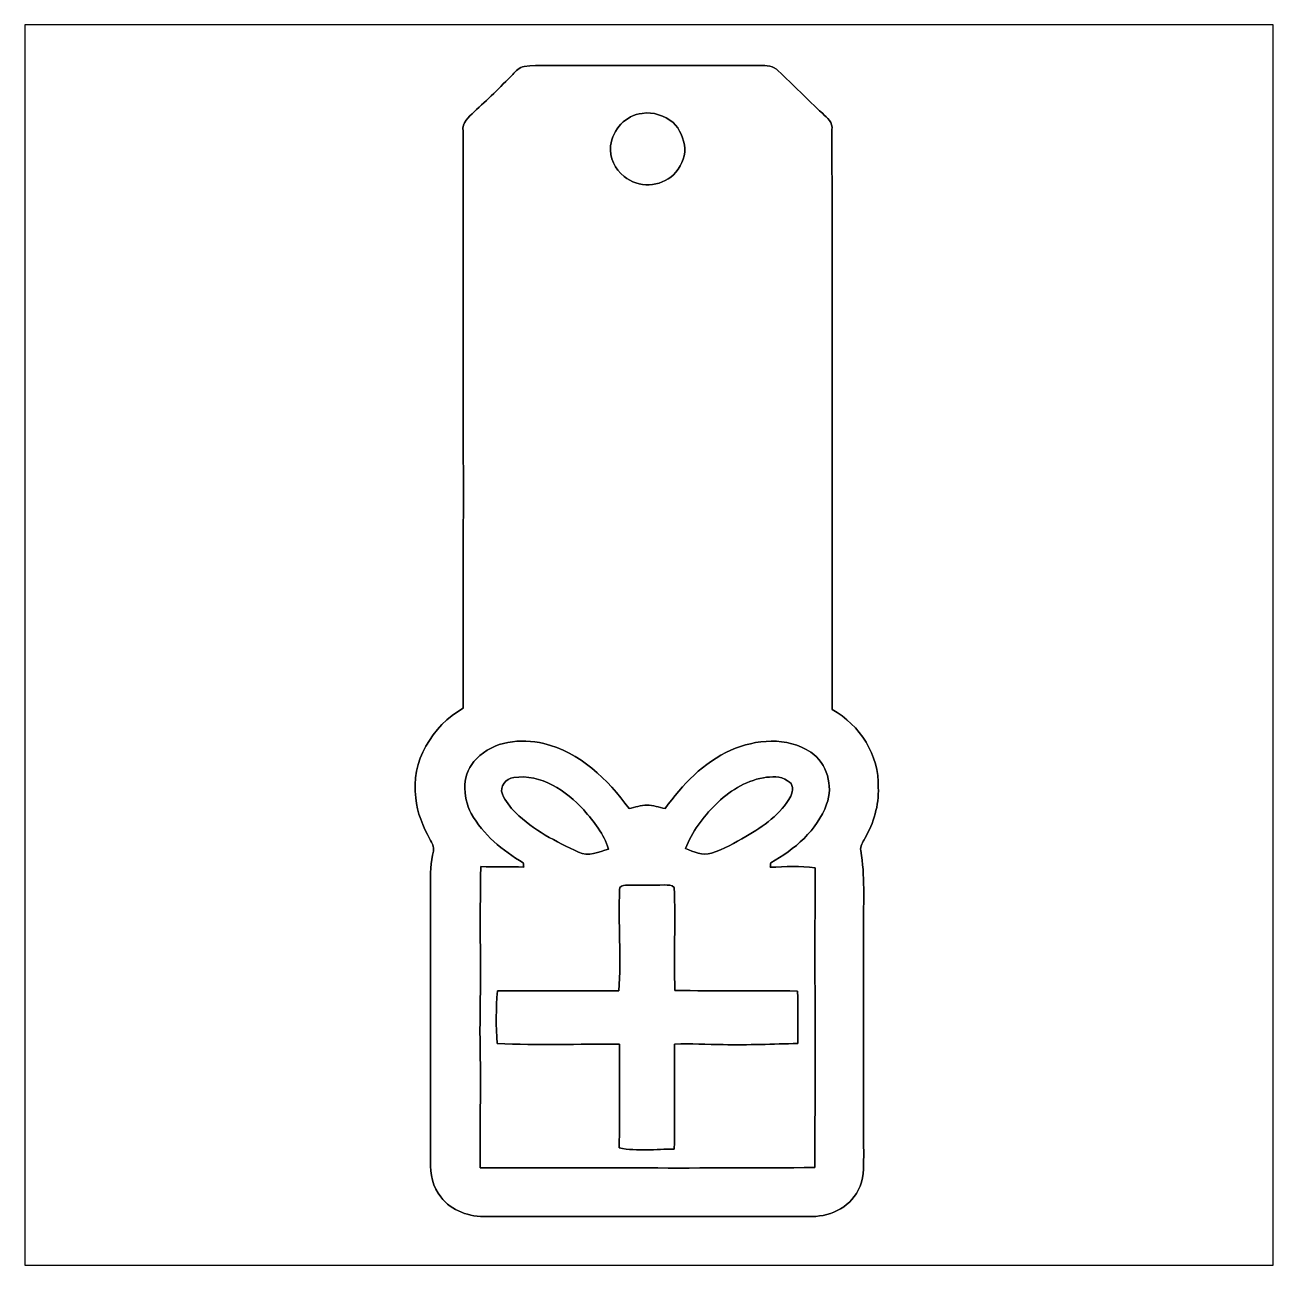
# Model space of a CAD drawing. Header units: centimetres. Extents: x -16.8 to 16.8, y -16.7 to 16.7.
import ezdxf

# ---------------------------------------------------------------- set-up
doc = ezdxf.new("R2010")
doc.units = ezdxf.units.CM
doc.header["$MEASUREMENT"] = 0
doc.layers.add('Layer 1', color=7, linetype='Continuous')

msp = doc.modelspace()

# ---------------------------------------------------------------- linework, layer by layer
at = {"layer": 'Layer 1', "color": 7}
for points, knots in [([(-16.77458, 16.66875), (-16.77458, 16.66875), (16.77458, 16.66875), (16.77458, 16.66875), (16.77458, 16.66875), (16.77458, 16.66875), (16.77458, -16.66875), (16.77458, -16.66875), (16.77458, -16.66875), (16.77458, -16.66875), (-16.77458, -16.66875), (-16.77458, -16.66875), (-16.77458, -16.66875), (-16.77458, -16.66875), (-16.77458, 16.66875), (-16.77458, 16.66875), (-16.77458, 16.66875), (-16.77458, 16.66875), (-16.77458, 16.66875), (-16.77458, 16.66875)], [0, 0, 0, 0, 0.16666667, 0.16666667, 0.16666667, 0.16666667, 0.33333333, 0.33333333, 0.33333333, 0.33333333, 0.5, 0.5, 0.5, 0.5, 0.66666667, 0.66666667, 0.66666667, 0.66666667, 1, 1, 1, 1]), ([(-3.35492, 15.55609), (-3.4865, 15.5388), (-3.57293, 15.4245), (-3.66324, 15.34054), (-3.66324, 15.34054), (-3.99662, 14.99129), (-4.34763, 14.66003), (-4.70253, 14.33301), (-4.70253, 14.33301), (-4.83658, 14.18696), (-5.04649, 14.04549), (-4.9911, 13.81266), (-4.9911, 13.81266), (-4.99674, 8.64235), (-4.98369, 3.47169), (-4.9971, -1.69898), (-4.9971, -1.69898), (-5.82507, -2.17452), (-6.41174, -3.14008), (-6.26674, -4.10916), (-6.26674, -4.10916), (-6.2357, -4.50603), (-6.07695, -4.87645), (-5.88927, -5.22252), (-5.88927, -5.22252), (-5.842, -5.3213), (-5.76686, -5.42361), (-5.79614, -5.53932), (-5.79614, -5.53932), (-5.86634, -5.84518), (-5.87798, -6.16021), (-5.87728, -6.47347), (-5.87728, -6.47347), (-5.86811, -8.94292), (-5.87798, -11.41307), (-5.87304, -13.88286), (-5.87304, -13.88286), (-5.88398, -14.21659), (-5.81731, -14.57572), (-5.59506, -14.83713), (-5.59506, -14.83713), (-5.31319, -15.21813), (-4.81789, -15.38041), (-4.35786, -15.36312), (-4.35786, -15.36312), (-1.47638, -15.36277), (1.40547, -15.36559), (4.28731, -15.36171), (4.28731, -15.36171), (4.81189, -15.3924), (5.3848, -15.14193), (5.62187, -14.65509), (5.62187, -14.65509), (5.78167, -14.38063), (5.76157, -14.04655), (5.77109, -13.74105), (5.77109, -13.74105), (5.76509, -11.68294), (5.76897, -9.62519), (5.76792, -7.56708), (5.76792, -7.56708), (5.76157, -6.88728), (5.81096, -6.20183), (5.69277, -5.52873), (5.69277, -5.52873), (5.66949, -5.40949), (5.74816, -5.30084), (5.80037, -5.20206), (5.80037, -5.20206), (6.04061, -4.78755), (6.18384, -4.30883), (6.16303, -3.82729), (6.16303, -3.82729), (6.19407, -2.96404), (5.66526, -2.15018), (4.92513, -1.73426), (4.92513, -1.73426), (4.91208, 3.45934), (4.93183, 8.65329), (4.91561, 13.84688), (4.91561, 13.84688), (4.95512, 14.04902), (4.78367, 14.17073), (4.66161, 14.29314), (4.66161, 14.29314), (4.25697, 14.66427), (3.87879, 15.06396), (3.47521, 15.43614), (3.47521, 15.43614), (3.3468, 15.5642), (3.1556, 15.59242), (2.98203, 15.57831), (2.98203, 15.57831), (1.27635, 15.57479), (-0.42898, 15.57337), (-2.13431, 15.57655), (-2.13431, 15.57655), (-2.54141, 15.57443), (-2.94922, 15.59419), (-3.35492, 15.55609)], [0, 0, 0, 0, 0.03846154, 0.03846154, 0.03846154, 0.03846154, 0.07692308, 0.07692308, 0.07692308, 0.07692308, 0.11538462, 0.11538462, 0.11538462, 0.11538462, 0.15384615, 0.15384615, 0.15384615, 0.15384615, 0.19230769, 0.19230769, 0.19230769, 0.19230769, 0.23076923, 0.23076923, 0.23076923, 0.23076923, 0.26923077, 0.26923077, 0.26923077, 0.26923077, 0.30769231, 0.30769231, 0.30769231, 0.30769231, 0.34615385, 0.34615385, 0.34615385, 0.34615385, 0.38461538, 0.38461538, 0.38461538, 0.38461538, 0.42307692, 0.42307692, 0.42307692, 0.42307692, 0.46153846, 0.46153846, 0.46153846, 0.46153846, 0.5, 0.5, 0.5, 0.5, 0.53846154, 0.53846154, 0.53846154, 0.53846154, 0.57692308, 0.57692308, 0.57692308, 0.57692308, 0.61538462, 0.61538462, 0.61538462, 0.61538462, 0.65384615, 0.65384615, 0.65384615, 0.65384615, 0.69230769, 0.69230769, 0.69230769, 0.69230769, 0.73076923, 0.73076923, 0.73076923, 0.73076923, 0.76923077, 0.76923077, 0.76923077, 0.76923077, 0.80769231, 0.80769231, 0.80769231, 0.80769231, 0.84615385, 0.84615385, 0.84615385, 0.84615385, 0.88461538, 0.88461538, 0.88461538, 0.88461538, 0.92307692, 0.92307692, 0.92307692, 0.92307692, 1, 1, 1, 1]), ([(-0.17992, 14.28997), (0.11853, 14.3443), (0.4124, 14.22717), (0.64594, 14.05008), (0.64594, 14.05008), (0.83749, 13.86734), (0.93274, 13.60911), (0.96732, 13.35158), (0.96732, 13.35158), (0.97402, 13.08382), (0.83714, 12.83229), (0.66005, 12.63967), (0.66005, 12.63967), (0.30868, 12.30524), (-0.29563, 12.27808), (-0.66534, 12.59875), (-0.66534, 12.59875), (-0.92816, 12.78467), (-1.06045, 13.10464), (-1.0347, 13.42178), (-1.0347, 13.42178), (-0.97719, 13.85429), (-0.62653, 14.25046), (-0.17992, 14.28997)], [0, 0, 0, 0, 0.14285714, 0.14285714, 0.14285714, 0.14285714, 0.28571429, 0.28571429, 0.28571429, 0.28571429, 0.42857143, 0.42857143, 0.42857143, 0.42857143, 0.57142857, 0.57142857, 0.57142857, 0.57142857, 0.71428571, 0.71428571, 0.71428571, 0.71428571, 1, 1, 1, 1]), ([(-4.63409, -3.05682), (-4.17407, -2.57528), (-3.44629, -2.50472), (-2.82857, -2.64936), (-2.82857, -2.64936), (-1.8609, -2.88149), (-1.10384, -3.61103), (-0.53658, -4.39596), (-0.53658, -4.39596), (-0.37606, -4.3621), (-0.21766, -4.3113), (-0.05292, -4.30177), (-0.05292, -4.30177), (0.11112, -4.3113), (0.27023, -4.3621), (0.43074, -4.39596), (0.43074, -4.39596), (0.89747, -3.75779), (1.46297, -3.15489), (2.1971, -2.82963), (2.1971, -2.82963), (2.86949, -2.534), (3.71369, -2.45745), (4.34799, -2.88396), (4.34799, -2.88396), (4.78508, -3.18558), (4.96111, -3.78672), (4.77449, -4.28166), (4.77449, -4.28166), (4.51803, -4.98299), (3.91019, -5.49981), (3.27342, -5.85435), (3.27342, -5.85435), (3.26813, -5.89492), (3.26355, -5.93584), (3.25896, -5.97676), (3.25896, -5.97676), (3.66007, -5.95771), (4.06753, -5.92843), (4.46617, -5.99123), (4.46617, -5.99123), (4.45276, -8.67657), (4.47569, -11.36191), (4.45452, -14.04691), (4.45452, -14.04691), (1.45591, -14.07231), (-1.5427, -14.0522), (-4.54096, -14.05749), (-4.54096, -14.05749), (-4.54625, -12.83476), (-4.51344, -11.61168), (-4.54836, -10.38931), (-4.54836, -10.38931), (-4.51203, -8.91117), (-4.55401, -7.43232), (-4.5212, -5.95418), (-4.5212, -5.95418), (-4.13632, -5.97958), (-3.75073, -5.94184), (-3.36621, -5.97217), (-3.36621, -5.97217), (-3.37079, -5.93266), (-3.37503, -5.89386), (-3.37961, -5.85505), (-3.37961, -5.85505), (-3.937, -5.52838), (-4.45982, -5.10081), (-4.77908, -4.52896), (-4.77908, -4.52896), (-5.02214, -4.06894), (-5.0352, -3.4357), (-4.63409, -3.05682), (-4.63409, -3.05682), (-4.63409, -3.05682), (-4.63409, -3.05682), (-4.63409, -3.05682)], [0, 0, 0, 0, 0.05, 0.05, 0.05, 0.05, 0.1, 0.1, 0.1, 0.1, 0.15, 0.15, 0.15, 0.15, 0.2, 0.2, 0.2, 0.2, 0.25, 0.25, 0.25, 0.25, 0.3, 0.3, 0.3, 0.3, 0.35, 0.35, 0.35, 0.35, 0.4, 0.4, 0.4, 0.4, 0.45, 0.45, 0.45, 0.45, 0.5, 0.5, 0.5, 0.5, 0.55, 0.55, 0.55, 0.55, 0.6, 0.6, 0.6, 0.6, 0.65, 0.65, 0.65, 0.65, 0.7, 0.7, 0.7, 0.7, 0.75, 0.75, 0.75, 0.75, 0.8, 0.8, 0.8, 0.8, 0.85, 0.85, 0.85, 0.85, 0.9, 0.9, 0.9, 0.9, 1, 1, 1, 1]), ([(-3.63679, -3.56235), (-3.83716, -3.58669), (-4.02943, -3.80471), (-3.94053, -4.00861), (-3.94053, -4.00861), (-3.85763, -4.19488), (-3.73415, -4.36316), (-3.58916, -4.50638), (-3.58916, -4.50638), (-3.10833, -4.97628), (-2.49908, -5.2899), (-1.8923, -5.56542), (-1.8923, -5.56542), (-1.63371, -5.69983), (-1.34408, -5.56013), (-1.08832, -5.48781), (-1.08832, -5.48781), (-1.20086, -5.08106), (-1.48661, -4.74945), (-1.75401, -4.43548), (-1.75401, -4.43548), (-2.22991, -3.92148), (-2.90054, -3.45475), (-3.63679, -3.56235), (-3.63679, -3.56235), (-3.63679, -3.56235), (-3.63679, -3.56235), (-3.63679, -3.56235)], [0, 0, 0, 0, 0.125, 0.125, 0.125, 0.125, 0.25, 0.25, 0.25, 0.25, 0.375, 0.375, 0.375, 0.375, 0.5, 0.5, 0.5, 0.5, 0.625, 0.625, 0.625, 0.625, 0.75, 0.75, 0.75, 0.75, 1, 1, 1, 1]), ([(3.07446, -3.56658), (2.58057, -3.66078), (2.13854, -3.93912), (1.78823, -4.29295), (1.78823, -4.29295), (1.45239, -4.63268), (1.1497, -5.02073), (0.98284, -5.47335), (0.98284, -5.47335), (1.20509, -5.55943), (1.43933, -5.68043), (1.68451, -5.59541), (1.68451, -5.59541), (2.01366, -5.49875), (2.30752, -5.31072), (2.60738, -5.14985), (2.60738, -5.14985), (3.07199, -4.87362), (3.556, -4.55401), (3.80929, -4.05941), (3.80929, -4.05941), (3.87632, -3.92606), (3.89431, -3.71828), (3.72039, -3.65372), (3.72039, -3.65372), (3.53589, -3.50873), (3.28965, -3.54083), (3.07446, -3.56658), (3.07446, -3.56658), (3.07446, -3.56658), (3.07446, -3.56658), (3.07446, -3.56658)], [0, 0, 0, 0, 0.11111111, 0.11111111, 0.11111111, 0.11111111, 0.22222222, 0.22222222, 0.22222222, 0.22222222, 0.33333333, 0.33333333, 0.33333333, 0.33333333, 0.44444444, 0.44444444, 0.44444444, 0.44444444, 0.55555556, 0.55555556, 0.55555556, 0.55555556, 0.66666667, 0.66666667, 0.66666667, 0.66666667, 0.77777778, 0.77777778, 0.77777778, 0.77777778, 1, 1, 1, 1]), ([(-0.79199, -6.57789), (-0.82797, -7.48347), (-0.74895, -8.39294), (-0.80716, -9.29781), (-0.80716, -9.29781), (-1.89653, -9.29464), (-2.98626, -9.29428), (-4.07599, -9.29711), (-4.07599, -9.29711), (-4.10739, -9.76947), (-4.11798, -10.24326), (-4.0834, -10.71598), (-4.0834, -10.71598), (-2.98768, -10.76254), (-1.89089, -10.72409), (-0.79481, -10.73115), (-0.79481, -10.73115), (-0.7941, -11.66036), (-0.78916, -12.58993), (-0.79975, -13.51986), (-0.79975, -13.51986), (-0.31433, -13.62004), (0.18874, -13.55125), (0.68051, -13.55161), (0.68051, -13.55161), (0.69921, -12.61145), (0.68086, -11.6713), (0.68968, -10.73115), (0.68968, -10.73115), (1.12395, -10.70504), (1.55822, -10.74667), (1.99319, -10.74314), (1.99319, -10.74314), (2.66347, -10.75408), (3.3334, -10.73256), (4.00332, -10.70963), (4.00332, -10.70963), (4.00579, -10.24079), (4.00614, -9.77194), (3.99309, -9.30381), (3.99309, -9.30381), (2.89384, -9.27982), (1.79458, -9.31333), (0.69568, -9.28441), (0.69568, -9.28441), (0.66781, -8.36154), (0.71261, -7.43797), (0.67804, -6.51581), (0.67804, -6.51581), (0.61595, -6.43608), (0.50588, -6.45619), (0.41804, -6.45195), (0.41804, -6.45195), (0.06844, -6.46112), (-0.28116, -6.46077), (-0.63006, -6.45619), (-0.63006, -6.45619), (-0.70203, -6.45548), (-0.80186, -6.48864), (-0.79199, -6.57789)], [0, 0, 0, 0, 0.0625, 0.0625, 0.0625, 0.0625, 0.125, 0.125, 0.125, 0.125, 0.1875, 0.1875, 0.1875, 0.1875, 0.25, 0.25, 0.25, 0.25, 0.3125, 0.3125, 0.3125, 0.3125, 0.375, 0.375, 0.375, 0.375, 0.4375, 0.4375, 0.4375, 0.4375, 0.5, 0.5, 0.5, 0.5, 0.5625, 0.5625, 0.5625, 0.5625, 0.625, 0.625, 0.625, 0.625, 0.6875, 0.6875, 0.6875, 0.6875, 0.75, 0.75, 0.75, 0.75, 0.8125, 0.8125, 0.8125, 0.8125, 0.875, 0.875, 0.875, 0.875, 1, 1, 1, 1])]:
    msp.add_open_spline(points, degree=3, knots=knots, dxfattribs=at)
at = {"layer": 'Layer 1', "color": 251}
for points, knots in [([(-3.35492, 15.55609), (-2.94922, 15.59419), (-2.54141, 15.57443), (-2.13431, 15.57655), (-2.13431, 15.57655), (-0.42898, 15.57337), (1.27635, 15.57479), (2.98203, 15.57831), (2.98203, 15.57831), (3.1556, 15.59242), (3.3468, 15.5642), (3.47521, 15.43614), (3.47521, 15.43614), (3.87879, 15.06396), (4.25697, 14.66427), (4.66161, 14.29314), (4.66161, 14.29314), (4.78367, 14.17073), (4.95512, 14.04902), (4.91561, 13.84688), (4.91561, 13.84688), (4.93183, 8.65329), (4.91208, 3.45934), (4.92513, -1.73426), (4.92513, -1.73426), (5.66526, -2.15018), (6.19407, -2.96404), (6.16303, -3.82729), (6.16303, -3.82729), (6.18384, -4.30883), (6.04061, -4.78755), (5.80037, -5.20206), (5.80037, -5.20206), (5.74816, -5.30084), (5.66949, -5.40949), (5.69277, -5.52873), (5.69277, -5.52873), (5.81096, -6.20183), (5.76157, -6.88728), (5.76792, -7.56708), (5.76792, -7.56708), (5.76897, -9.62519), (5.76509, -11.68294), (5.77109, -13.74105), (5.77109, -13.74105), (5.76157, -14.04655), (5.78167, -14.38063), (5.62187, -14.65509), (5.62187, -14.65509), (5.3848, -15.14193), (4.81189, -15.3924), (4.28731, -15.36171), (4.28731, -15.36171), (1.40547, -15.36559), (-1.47638, -15.36277), (-4.35786, -15.36312), (-4.35786, -15.36312), (-4.81789, -15.38041), (-5.31319, -15.21813), (-5.59506, -14.83713), (-5.59506, -14.83713), (-5.81731, -14.57572), (-5.88398, -14.21659), (-5.87304, -13.88286), (-5.87304, -13.88286), (-5.87798, -11.41307), (-5.86811, -8.94292), (-5.87728, -6.47347), (-5.87728, -6.47347), (-5.87798, -6.16021), (-5.86634, -5.84518), (-5.79614, -5.53932), (-5.79614, -5.53932), (-5.76686, -5.42361), (-5.842, -5.3213), (-5.88927, -5.22252), (-5.88927, -5.22252), (-6.07695, -4.87645), (-6.2357, -4.50603), (-6.26674, -4.10916), (-6.26674, -4.10916), (-6.41174, -3.14008), (-5.82507, -2.17452), (-4.9971, -1.69898), (-4.9971, -1.69898), (-4.98369, 3.47169), (-4.99674, 8.64235), (-4.9911, 13.81266), (-4.9911, 13.81266), (-5.04649, 14.04549), (-4.83658, 14.18696), (-4.70253, 14.33301), (-4.70253, 14.33301), (-4.34763, 14.66003), (-3.99662, 14.99129), (-3.66324, 15.34054), (-3.66324, 15.34054), (-3.57293, 15.4245), (-3.4865, 15.5388), (-3.35492, 15.55609), (-3.35492, 15.55609), (-3.35492, 15.55609), (-3.35492, 15.55609), (-3.35492, 15.55609)], [0, 0, 0, 0, 0.03703704, 0.03703704, 0.03703704, 0.03703704, 0.07407407, 0.07407407, 0.07407407, 0.07407407, 0.11111111, 0.11111111, 0.11111111, 0.11111111, 0.14814815, 0.14814815, 0.14814815, 0.14814815, 0.18518519, 0.18518519, 0.18518519, 0.18518519, 0.22222222, 0.22222222, 0.22222222, 0.22222222, 0.25925926, 0.25925926, 0.25925926, 0.25925926, 0.2962963, 0.2962963, 0.2962963, 0.2962963, 0.33333333, 0.33333333, 0.33333333, 0.33333333, 0.37037037, 0.37037037, 0.37037037, 0.37037037, 0.40740741, 0.40740741, 0.40740741, 0.40740741, 0.44444444, 0.44444444, 0.44444444, 0.44444444, 0.48148148, 0.48148148, 0.48148148, 0.48148148, 0.51851852, 0.51851852, 0.51851852, 0.51851852, 0.55555556, 0.55555556, 0.55555556, 0.55555556, 0.59259259, 0.59259259, 0.59259259, 0.59259259, 0.62962963, 0.62962963, 0.62962963, 0.62962963, 0.66666667, 0.66666667, 0.66666667, 0.66666667, 0.7037037, 0.7037037, 0.7037037, 0.7037037, 0.74074074, 0.74074074, 0.74074074, 0.74074074, 0.77777778, 0.77777778, 0.77777778, 0.77777778, 0.81481481, 0.81481481, 0.81481481, 0.81481481, 0.85185185, 0.85185185, 0.85185185, 0.85185185, 0.88888889, 0.88888889, 0.88888889, 0.88888889, 0.92592593, 0.92592593, 0.92592593, 0.92592593, 1, 1, 1, 1]), ([(-0.17992, 14.28997), (-0.62653, 14.25046), (-0.97719, 13.85429), (-1.0347, 13.42178), (-1.0347, 13.42178), (-1.06045, 13.10464), (-0.92816, 12.78467), (-0.66534, 12.59875), (-0.66534, 12.59875), (-0.29563, 12.27808), (0.30868, 12.30524), (0.66005, 12.63967), (0.66005, 12.63967), (0.83714, 12.83229), (0.97402, 13.08382), (0.96732, 13.35158), (0.96732, 13.35158), (0.93274, 13.60911), (0.83749, 13.86734), (0.64594, 14.05008), (0.64594, 14.05008), (0.4124, 14.22717), (0.11853, 14.3443), (-0.17992, 14.28997), (-0.17992, 14.28997), (-0.17992, 14.28997), (-0.17992, 14.28997), (-0.17992, 14.28997)], [0, 0, 0, 0, 0.125, 0.125, 0.125, 0.125, 0.25, 0.25, 0.25, 0.25, 0.375, 0.375, 0.375, 0.375, 0.5, 0.5, 0.5, 0.5, 0.625, 0.625, 0.625, 0.625, 0.75, 0.75, 0.75, 0.75, 1, 1, 1, 1]), ([(-4.63409, -3.05682), (-5.0352, -3.4357), (-5.02214, -4.06894), (-4.77908, -4.52896), (-4.77908, -4.52896), (-4.45982, -5.10081), (-3.937, -5.52838), (-3.37961, -5.85505), (-3.37961, -5.85505), (-3.37503, -5.89386), (-3.37079, -5.93266), (-3.36621, -5.97217), (-3.36621, -5.97217), (-3.75073, -5.94184), (-4.13632, -5.97958), (-4.5212, -5.95418), (-4.5212, -5.95418), (-4.55401, -7.43232), (-4.51203, -8.91117), (-4.54836, -10.38931), (-4.54836, -10.38931), (-4.51344, -11.61168), (-4.54625, -12.83476), (-4.54096, -14.05749), (-4.54096, -14.05749), (-1.5427, -14.0522), (1.45591, -14.07231), (4.45452, -14.04691), (4.45452, -14.04691), (4.47569, -11.36191), (4.45276, -8.67657), (4.46617, -5.99123), (4.46617, -5.99123), (4.06753, -5.92843), (3.66007, -5.95771), (3.25896, -5.97676), (3.25896, -5.97676), (3.26355, -5.93584), (3.26813, -5.89492), (3.27342, -5.85435), (3.27342, -5.85435), (3.91019, -5.49981), (4.51803, -4.98299), (4.77449, -4.28166), (4.77449, -4.28166), (4.96111, -3.78672), (4.78508, -3.18558), (4.34799, -2.88396), (4.34799, -2.88396), (3.71369, -2.45745), (2.86949, -2.534), (2.1971, -2.82963), (2.1971, -2.82963), (1.46297, -3.15489), (0.89747, -3.75779), (0.43074, -4.39596), (0.43074, -4.39596), (0.27023, -4.3621), (0.11112, -4.3113), (-0.05292, -4.30177), (-0.05292, -4.30177), (-0.21766, -4.3113), (-0.37606, -4.3621), (-0.53658, -4.39596), (-0.53658, -4.39596), (-1.10384, -3.61103), (-1.8609, -2.88149), (-2.82857, -2.64936), (-2.82857, -2.64936), (-3.44629, -2.50472), (-4.17407, -2.57528), (-4.63409, -3.05682)], [0, 0, 0, 0, 0.05263158, 0.05263158, 0.05263158, 0.05263158, 0.10526316, 0.10526316, 0.10526316, 0.10526316, 0.15789474, 0.15789474, 0.15789474, 0.15789474, 0.21052632, 0.21052632, 0.21052632, 0.21052632, 0.26315789, 0.26315789, 0.26315789, 0.26315789, 0.31578947, 0.31578947, 0.31578947, 0.31578947, 0.36842105, 0.36842105, 0.36842105, 0.36842105, 0.42105263, 0.42105263, 0.42105263, 0.42105263, 0.47368421, 0.47368421, 0.47368421, 0.47368421, 0.52631579, 0.52631579, 0.52631579, 0.52631579, 0.57894737, 0.57894737, 0.57894737, 0.57894737, 0.63157895, 0.63157895, 0.63157895, 0.63157895, 0.68421053, 0.68421053, 0.68421053, 0.68421053, 0.73684211, 0.73684211, 0.73684211, 0.73684211, 0.78947368, 0.78947368, 0.78947368, 0.78947368, 0.84210526, 0.84210526, 0.84210526, 0.84210526, 0.89473684, 0.89473684, 0.89473684, 0.89473684, 1, 1, 1, 1]), ([(-3.63679, -3.56235), (-2.90054, -3.45475), (-2.22991, -3.92148), (-1.75401, -4.43548), (-1.75401, -4.43548), (-1.48661, -4.74945), (-1.20086, -5.08106), (-1.08832, -5.48781), (-1.08832, -5.48781), (-1.34408, -5.56013), (-1.63371, -5.69983), (-1.8923, -5.56542), (-1.8923, -5.56542), (-2.49908, -5.2899), (-3.10833, -4.97628), (-3.58916, -4.50638), (-3.58916, -4.50638), (-3.73415, -4.36316), (-3.85763, -4.19488), (-3.94053, -4.00861), (-3.94053, -4.00861), (-4.02943, -3.80471), (-3.83716, -3.58669), (-3.63679, -3.56235)], [0, 0, 0, 0, 0.14285714, 0.14285714, 0.14285714, 0.14285714, 0.28571429, 0.28571429, 0.28571429, 0.28571429, 0.42857143, 0.42857143, 0.42857143, 0.42857143, 0.57142857, 0.57142857, 0.57142857, 0.57142857, 0.71428571, 0.71428571, 0.71428571, 0.71428571, 1, 1, 1, 1]), ([(3.07446, -3.56658), (3.28965, -3.54083), (3.53589, -3.50873), (3.72039, -3.65372), (3.72039, -3.65372), (3.89431, -3.71828), (3.87632, -3.92606), (3.80929, -4.05941), (3.80929, -4.05941), (3.556, -4.55401), (3.07199, -4.87362), (2.60738, -5.14985), (2.60738, -5.14985), (2.30752, -5.31072), (2.01366, -5.49875), (1.68451, -5.59541), (1.68451, -5.59541), (1.43933, -5.68043), (1.20509, -5.55943), (0.98284, -5.47335), (0.98284, -5.47335), (1.1497, -5.02073), (1.45239, -4.63268), (1.78823, -4.29295), (1.78823, -4.29295), (2.13854, -3.93912), (2.58057, -3.66078), (3.07446, -3.56658)], [0, 0, 0, 0, 0.125, 0.125, 0.125, 0.125, 0.25, 0.25, 0.25, 0.25, 0.375, 0.375, 0.375, 0.375, 0.5, 0.5, 0.5, 0.5, 0.625, 0.625, 0.625, 0.625, 0.75, 0.75, 0.75, 0.75, 1, 1, 1, 1]), ([(-0.79199, -6.57789), (-0.80186, -6.48864), (-0.70203, -6.45548), (-0.63006, -6.45619), (-0.63006, -6.45619), (-0.28116, -6.46077), (0.06844, -6.46112), (0.41804, -6.45195), (0.41804, -6.45195), (0.50588, -6.45619), (0.61595, -6.43608), (0.67804, -6.51581), (0.67804, -6.51581), (0.71261, -7.43797), (0.66781, -8.36154), (0.69568, -9.28441), (0.69568, -9.28441), (1.79458, -9.31333), (2.89384, -9.27982), (3.99309, -9.30381), (3.99309, -9.30381), (4.00614, -9.77194), (4.00579, -10.24079), (4.00332, -10.70963), (4.00332, -10.70963), (3.3334, -10.73256), (2.66347, -10.75408), (1.99319, -10.74314), (1.99319, -10.74314), (1.55822, -10.74667), (1.12395, -10.70504), (0.68968, -10.73115), (0.68968, -10.73115), (0.68086, -11.6713), (0.69921, -12.61145), (0.68051, -13.55161), (0.68051, -13.55161), (0.18874, -13.55125), (-0.31433, -13.62004), (-0.79975, -13.51986), (-0.79975, -13.51986), (-0.78916, -12.58993), (-0.7941, -11.66036), (-0.79481, -10.73115), (-0.79481, -10.73115), (-1.89089, -10.72409), (-2.98768, -10.76254), (-4.0834, -10.71598), (-4.0834, -10.71598), (-4.11798, -10.24326), (-4.10739, -9.76947), (-4.07599, -9.29711), (-4.07599, -9.29711), (-2.98626, -9.29428), (-1.89653, -9.29464), (-0.80716, -9.29781), (-0.80716, -9.29781), (-0.74895, -8.39294), (-0.82797, -7.48347), (-0.79199, -6.57789)], [0, 0, 0, 0, 0.0625, 0.0625, 0.0625, 0.0625, 0.125, 0.125, 0.125, 0.125, 0.1875, 0.1875, 0.1875, 0.1875, 0.25, 0.25, 0.25, 0.25, 0.3125, 0.3125, 0.3125, 0.3125, 0.375, 0.375, 0.375, 0.375, 0.4375, 0.4375, 0.4375, 0.4375, 0.5, 0.5, 0.5, 0.5, 0.5625, 0.5625, 0.5625, 0.5625, 0.625, 0.625, 0.625, 0.625, 0.6875, 0.6875, 0.6875, 0.6875, 0.75, 0.75, 0.75, 0.75, 0.8125, 0.8125, 0.8125, 0.8125, 0.875, 0.875, 0.875, 0.875, 1, 1, 1, 1])]:
    msp.add_open_spline(points, degree=3, knots=knots, dxfattribs=at)

doc.saveas('drawing.dxf')
